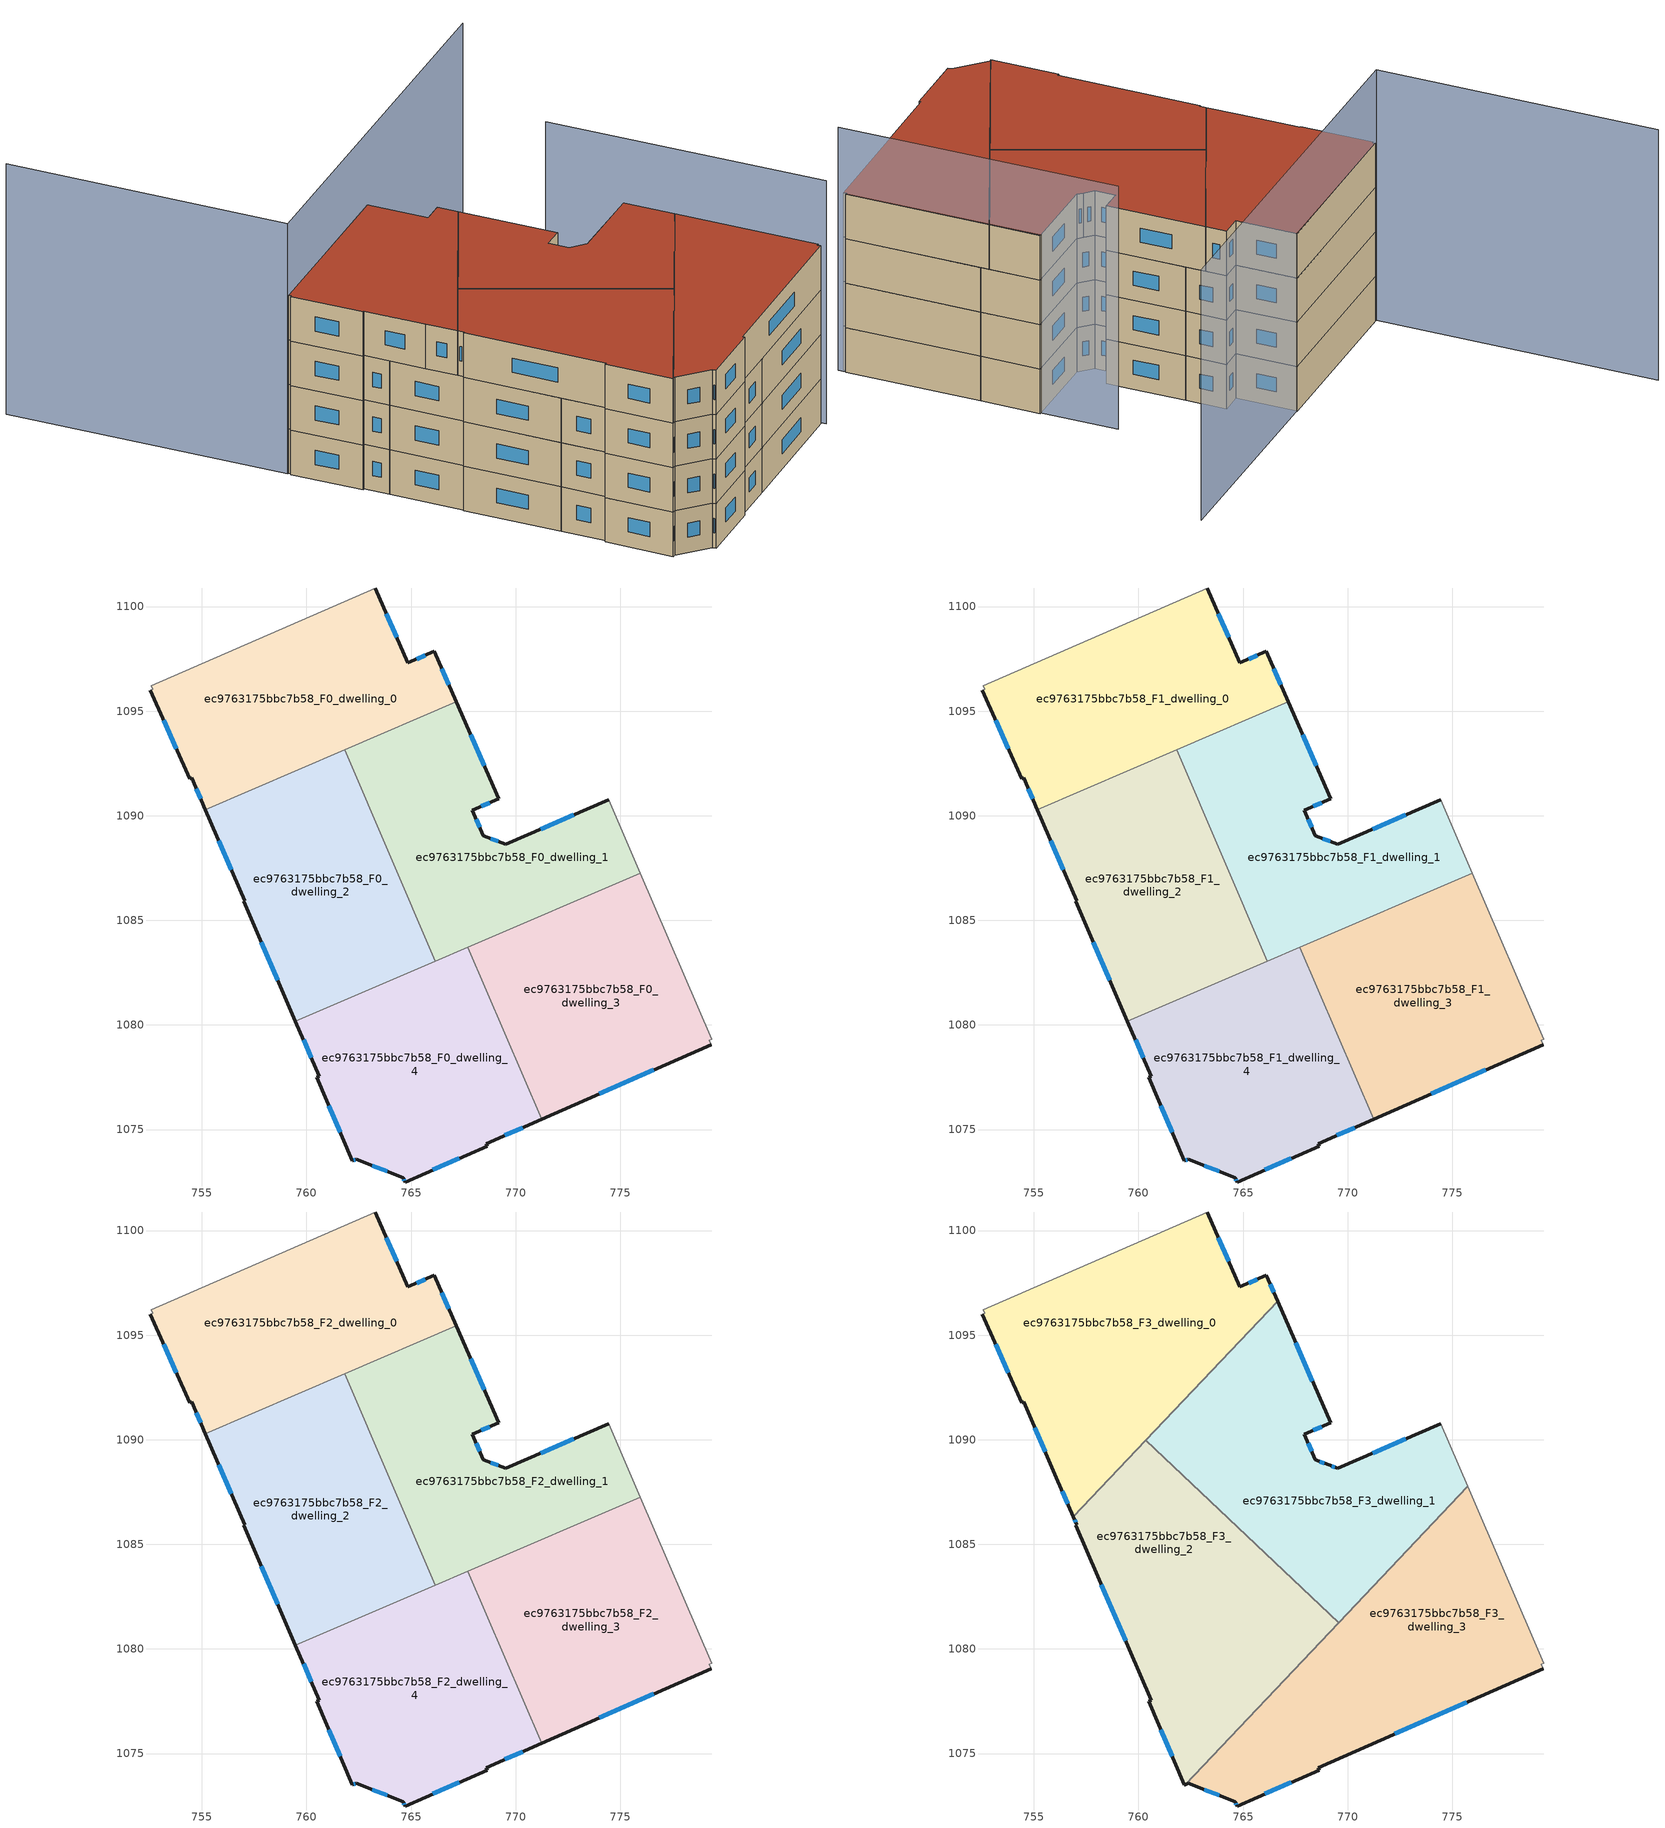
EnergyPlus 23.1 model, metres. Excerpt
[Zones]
ec9763175bbc7b58_F0_dwelling_0
 floor ground (EU_floor_Construction): 766.11,1097.86 767.16,1095.45 755.17,1090.29 754.51,1091.81 754.42,1091.76 752.54,1096 752.65,1096.05 752.58,1096.21 763.29,1100.89 764.85,1097.3 z0
 wall outside (EU_wall_Construction): 752.54,1096 754.42,1091.76 754.51,1091.81 755.17,1090.29 / 767.16,1095.45 766.11,1097.86 764.85,1097.3 763.29,1100.89 z0:3
 wall adiabatic (EU_wall_Construction): 763.29,1100.89 752.58,1096.21 752.65,1096.05 752.54,1096 z0:3
 wall to ec9763175bbc7b58_F0_dwelling_2 (EU_wall_Construction): 755.17,1090.29 761.82,1093.16 z0:3
 wall to ec9763175bbc7b58_F0_dwelling_1 (EU_wall_Construction): 761.82,1093.16 767.16,1095.45 z0:3
 window (EU_Window_Construction): 753.18,1094.56 753.78,1093.21 / 764.32,1098.52 763.82,1099.67 / 765.68,1097.67 765.28,1097.49 / 766.8,1096.27 766.47,1097.04 / 754.73,1091.29 754.94,1090.81 z1.02:1.98
ec9763175bbc7b58_F0_dwelling_1
 floor ground (EU_floor_Construction): 774.45,1090.76 775.96,1087.26 766.16,1083.05 761.82,1093.16 767.16,1095.45 769.18,1090.81 767.92,1090.26 768.46,1089.04 769.52,1088.64 z0
 wall outside (EU_wall_Construction): 774.45,1090.76 769.52,1088.64 768.46,1089.04 767.92,1090.26 769.18,1090.81 767.16,1095.45 z0:3
 wall adiabatic (EU_wall_Construction): 775.96,1087.26 774.45,1090.76 z0:3
 wall to ec9763175bbc7b58_F0_dwelling_2 (EU_wall_Construction): 761.82,1093.16 766.16,1083.05 z0:3
 wall to ec9763175bbc7b58_F0_dwelling_3 (EU_wall_Construction): 767.71,1083.72 775.96,1087.26 z0:3
 wall to ec9763175bbc7b58_F0_dwelling_4 (EU_wall_Construction): 766.16,1083.05 767.71,1083.72 z0:3
 window (EU_Window_Construction): 769.16,1088.77 768.82,1088.9 / 772.77,1090.04 771.2,1089.36 / 768.49,1092.39 767.85,1093.87 / 768.35,1090.45 768.75,1090.62 / 768.28,1089.45 768.11,1089.84 z1.02:1.98
ec9763175bbc7b58_F0_dwelling_2
 floor ground (EU_floor_Construction): 761.82,1093.16 766.16,1083.05 759.47,1080.18 757,1085.91 757.06,1085.93 755.17,1090.29 z0
 wall outside (EU_wall_Construction): 755.17,1090.29 757.06,1085.93 757,1085.91 759.47,1080.18 z0:3
 wall to ec9763175bbc7b58_F0_dwelling_4 (EU_wall_Construction): 759.47,1080.18 766.16,1083.05 z0:3
 window (EU_Window_Construction): 755.81,1088.81 756.41,1087.41 / 757.84,1083.96 758.63,1082.13 z1.02:1.98
ec9763175bbc7b58_F0_dwelling_3
 floor ground (EU_floor_Construction): 775.96,1087.26 779.37,1079.32 779.26,1079.27 779.35,1079.06 771.24,1075.49 767.71,1083.71 z0
 wall outside (EU_wall_Construction): 771.24,1075.49 779.35,1079.06 z0:3
 wall to ec9763175bbc7b58_F0_dwelling_4 (EU_wall_Construction): 767.71,1083.71 771.24,1075.49 z0:3
 wall adiabatic (EU_wall_Construction): 779.35,1079.06 779.26,1079.27 779.37,1079.32 775.96,1087.26 z0:3
 window (EU_Window_Construction): 774,1076.71 776.59,1077.85 z1.02:1.98
ec9763175bbc7b58_F0_dwelling_4
 floor ground (EU_floor_Construction): 767.71,1083.71 771.24,1075.49 768.59,1074.32 768.64,1074.2 764.71,1072.49 764.62,1072.7 762.39,1073.57 762.19,1073.5 760.48,1077.5 760.61,1077.54 759.47,1080.18 z0
 wall outside (EU_wall_Construction): 759.47,1080.18 760.61,1077.54 760.48,1077.5 762.19,1073.5 762.39,1073.57 764.62,1072.7 764.71,1072.49 768.64,1074.2 768.59,1074.32 771.24,1075.49 z0:3
 window (EU_Window_Construction): 766.05,1073.07 767.3,1073.62 / 764.65,1072.63 764.68,1072.56 / 763.15,1073.28 763.86,1073 / 762.26,1073.53 762.32,1073.55 / 761.07,1076.14 761.61,1074.86 / 759.86,1079.28 760.23,1078.44 / 769.49,1074.72 770.34,1075.1 z1.02:1.98
ec9763175bbc7b58_F1_dwelling_0
 floor to ec9763175bbc7b58_F0_dwelling_0 (EU_floor_Construction): 766.11,1097.86 767.16,1095.45 755.17,1090.29 754.51,1091.81 754.42,1091.76 752.54,1096 752.65,1096.05 752.58,1096.21 763.29,1100.89 764.85,1097.3 z3
 wall outside (EU_wall_Construction): 752.54,1096 754.42,1091.76 754.51,1091.81 755.17,1090.29 / 767.16,1095.45 766.11,1097.86 764.85,1097.3 763.29,1100.89 z3:6
 wall adiabatic (EU_wall_Construction): 763.29,1100.89 752.58,1096.21 752.65,1096.05 752.54,1096 z3:6
 wall to ec9763175bbc7b58_F1_dwelling_2 (EU_wall_Construction): 755.17,1090.29 761.82,1093.16 z3:6
 wall to ec9763175bbc7b58_F1_dwelling_1 (EU_wall_Construction): 761.82,1093.16 767.16,1095.45 z3:6
 window (EU_Window_Construction): 753.18,1094.56 753.78,1093.21 / 764.32,1098.52 763.82,1099.67 / 765.68,1097.67 765.28,1097.49 / 766.8,1096.27 766.47,1097.04 / 754.73,1091.29 754.94,1090.81 z4.02:4.98
ec9763175bbc7b58_F1_dwelling_1
 floor to ec9763175bbc7b58_F0_dwelling_1 (EU_floor_Construction): 774.45,1090.76 775.96,1087.26 766.16,1083.05 761.82,1093.16 767.16,1095.45 769.18,1090.81 767.92,1090.26 768.46,1089.04 769.52,1088.64 z3
 wall outside (EU_wall_Construction): 774.45,1090.76 769.52,1088.64 768.46,1089.04 767.92,1090.26 769.18,1090.81 767.16,1095.45 z3:6
 wall adiabatic (EU_wall_Construction): 775.96,1087.26 774.45,1090.76 z3:6
 wall to ec9763175bbc7b58_F1_dwelling_2 (EU_wall_Construction): 761.82,1093.16 766.16,1083.05 z3:6
 wall to ec9763175bbc7b58_F1_dwelling_3 (EU_wall_Construction): 767.71,1083.72 775.96,1087.26 z3:6
 wall to ec9763175bbc7b58_F1_dwelling_4 (EU_wall_Construction): 766.16,1083.05 767.71,1083.72 z3:6
 window (EU_Window_Construction): 769.16,1088.77 768.82,1088.9 / 772.77,1090.04 771.2,1089.36 / 768.49,1092.39 767.85,1093.87 / 768.35,1090.45 768.75,1090.62 / 768.28,1089.45 768.11,1089.84 z4.02:4.98
ec9763175bbc7b58_F1_dwelling_2
 floor to ec9763175bbc7b58_F0_dwelling_2 (EU_floor_Construction): 761.82,1093.16 766.16,1083.05 759.47,1080.18 757,1085.91 757.06,1085.93 755.17,1090.29 z3
 wall outside (EU_wall_Construction): 755.17,1090.29 757.06,1085.93 757,1085.91 759.47,1080.18 z3:6
 wall to ec9763175bbc7b58_F1_dwelling_4 (EU_wall_Construction): 759.47,1080.18 766.16,1083.05 z3:6
 window (EU_Window_Construction): 755.81,1088.81 756.41,1087.41 / 757.84,1083.96 758.63,1082.13 z4.02:4.98
ec9763175bbc7b58_F1_dwelling_3
 floor to ec9763175bbc7b58_F0_dwelling_3 (EU_floor_Construction): 775.96,1087.26 779.37,1079.32 779.26,1079.27 779.35,1079.06 771.24,1075.49 767.71,1083.71 z3
 wall outside (EU_wall_Construction): 771.24,1075.49 779.35,1079.06 z3:6
 wall to ec9763175bbc7b58_F1_dwelling_4 (EU_wall_Construction): 767.71,1083.71 771.24,1075.49 z3:6
 wall adiabatic (EU_wall_Construction): 779.35,1079.06 779.26,1079.27 779.37,1079.32 775.96,1087.26 z3:6
 window (EU_Window_Construction): 774,1076.71 776.59,1077.85 z4.02:4.98
ec9763175bbc7b58_F1_dwelling_4
 floor to ec9763175bbc7b58_F0_dwelling_4 (EU_floor_Construction): 767.71,1083.71 771.24,1075.49 768.59,1074.32 768.64,1074.2 764.71,1072.49 764.62,1072.7 762.39,1073.57 762.19,1073.5 760.48,1077.5 760.61,1077.54 759.47,1080.18 z3
 wall outside (EU_wall_Construction): 759.47,1080.18 760.61,1077.54 760.48,1077.5 762.19,1073.5 762.39,1073.57 764.62,1072.7 764.71,1072.49 768.64,1074.2 768.59,1074.32 771.24,1075.49 z3:6
 window (EU_Window_Construction): 766.05,1073.07 767.3,1073.62 / 764.65,1072.63 764.68,1072.56 / 763.15,1073.28 763.86,1073 / 762.26,1073.53 762.32,1073.55 / 761.07,1076.14 761.61,1074.86 / 759.86,1079.28 760.23,1078.44 / 769.49,1074.72 770.34,1075.1 z4.02:4.98
ec9763175bbc7b58_F2_dwelling_0
 floor to ec9763175bbc7b58_F1_dwelling_0 (EU_floor_Construction): 766.11,1097.86 767.16,1095.45 755.17,1090.29 754.51,1091.81 754.42,1091.76 752.54,1096 752.65,1096.05 752.58,1096.21 763.29,1100.89 764.85,1097.3 z6
 wall outside (EU_wall_Construction): 752.54,1096 754.42,1091.76 754.51,1091.81 755.17,1090.29 / 767.16,1095.45 766.11,1097.86 764.85,1097.3 763.29,1100.89 z6:9
 wall adiabatic (EU_wall_Construction): 763.29,1100.89 752.58,1096.21 752.65,1096.05 752.54,1096 z6:9
 wall to ec9763175bbc7b58_F2_dwelling_2 (EU_wall_Construction): 755.17,1090.29 761.82,1093.16 z6:9
 wall to ec9763175bbc7b58_F2_dwelling_1 (EU_wall_Construction): 761.82,1093.16 767.16,1095.45 z6:9
 window (EU_Window_Construction): 753.18,1094.56 753.78,1093.21 / 764.32,1098.52 763.82,1099.67 / 765.68,1097.67 765.28,1097.49 / 766.8,1096.27 766.47,1097.04 / 754.73,1091.29 754.94,1090.81 z7.02:7.98
ec9763175bbc7b58_F2_dwelling_1
 floor to ec9763175bbc7b58_F1_dwelling_1 (EU_floor_Construction): 774.45,1090.76 775.96,1087.26 766.16,1083.05 761.82,1093.16 767.16,1095.45 769.18,1090.81 767.92,1090.26 768.46,1089.04 769.52,1088.64 z6
 wall outside (EU_wall_Construction): 774.45,1090.76 769.52,1088.64 768.46,1089.04 767.92,1090.26 769.18,1090.81 767.16,1095.45 z6:9
 wall adiabatic (EU_wall_Construction): 775.96,1087.26 774.45,1090.76 z6:9
 wall to ec9763175bbc7b58_F2_dwelling_2 (EU_wall_Construction): 761.82,1093.16 766.16,1083.05 z6:9
 wall to ec9763175bbc7b58_F2_dwelling_3 (EU_wall_Construction): 767.71,1083.72 775.96,1087.26 z6:9
 wall to ec9763175bbc7b58_F2_dwelling_4 (EU_wall_Construction): 766.16,1083.05 767.71,1083.72 z6:9
 window (EU_Window_Construction): 769.16,1088.77 768.82,1088.9 / 772.77,1090.04 771.2,1089.36 / 768.49,1092.39 767.85,1093.87 / 768.35,1090.45 768.75,1090.62 / 768.28,1089.45 768.11,1089.84 z7.02:7.98
ec9763175bbc7b58_F2_dwelling_2
 floor to ec9763175bbc7b58_F1_dwelling_2 (EU_floor_Construction): 761.82,1093.16 766.16,1083.05 759.47,1080.18 757,1085.91 757.06,1085.93 755.17,1090.29 z6
 wall outside (EU_wall_Construction): 755.17,1090.29 757.06,1085.93 757,1085.91 759.47,1080.18 z6:9
 wall to ec9763175bbc7b58_F2_dwelling_4 (EU_wall_Construction): 759.47,1080.18 766.16,1083.05 z6:9
 window (EU_Window_Construction): 755.81,1088.81 756.41,1087.41 / 757.84,1083.96 758.63,1082.13 z7.02:7.98
ec9763175bbc7b58_F2_dwelling_3
 floor to ec9763175bbc7b58_F1_dwelling_3 (EU_floor_Construction): 775.96,1087.26 779.37,1079.32 779.26,1079.27 779.35,1079.06 771.24,1075.49 767.71,1083.71 z6
 wall outside (EU_wall_Construction): 771.24,1075.49 779.35,1079.06 z6:9
 wall to ec9763175bbc7b58_F2_dwelling_4 (EU_wall_Construction): 767.71,1083.71 771.24,1075.49 z6:9
 wall adiabatic (EU_wall_Construction): 779.35,1079.06 779.26,1079.27 779.37,1079.32 775.96,1087.26 z6:9
 window (EU_Window_Construction): 774,1076.71 776.59,1077.85 z7.02:7.98
ec9763175bbc7b58_F2_dwelling_4
 floor to ec9763175bbc7b58_F1_dwelling_4 (EU_floor_Construction): 767.71,1083.71 771.24,1075.49 768.59,1074.32 768.64,1074.2 764.71,1072.49 764.62,1072.7 762.39,1073.57 762.19,1073.5 760.48,1077.5 760.61,1077.54 759.47,1080.18 z6
 wall outside (EU_wall_Construction): 759.47,1080.18 760.61,1077.54 760.48,1077.5 762.19,1073.5 762.39,1073.57 764.62,1072.7 764.71,1072.49 768.64,1074.2 768.59,1074.32 771.24,1075.49 z6:9
 window (EU_Window_Construction): 766.05,1073.07 767.3,1073.62 / 764.65,1072.63 764.68,1072.56 / 763.15,1073.28 763.86,1073 / 762.26,1073.53 762.32,1073.55 / 761.07,1076.14 761.61,1074.86 / 759.86,1079.28 760.23,1078.44 / 769.49,1074.72 770.34,1075.1 z7.02:7.98
ec9763175bbc7b58_F3_dwelling_0
 floor to ec9763175bbc7b58_F2_dwelling_0 (EU_floor_Construction): 766.11,1097.86 766.65,1096.62 764.43,1094.28 755.17,1090.29 754.51,1091.81 754.42,1091.76 752.54,1096 752.65,1096.05 752.58,1096.21 763.29,1100.89 764.85,1097.3 z9
 floor to ec9763175bbc7b58_F2_dwelling_2 (EU_floor_Construction): 761.82,1093.16 762.3,1092.03 756.89,1086.32 755.17,1090.29 z9
 floor to ec9763175bbc7b58_F2_dwelling_1 (EU_floor_Construction): 764.43,1094.28 762.3,1092.03 761.82,1093.16 z9
 wall outside (EU_wall_Construction): 752.54,1096 754.42,1091.76 754.51,1091.81 756.08,1088.18 756.89,1086.32 / 766.65,1096.62 766.11,1097.86 764.85,1097.3 763.29,1100.89 z9:12
 wall adiabatic (EU_wall_Construction): 763.29,1100.89 752.58,1096.21 752.65,1096.05 752.54,1096 z9:12
 wall to ec9763175bbc7b58_F3_dwelling_1 (EU_wall_Construction): 760.36,1089.98 766.65,1096.62 z9:12
 wall to ec9763175bbc7b58_F3_dwelling_2 (EU_wall_Construction): 756.89,1086.32 760.36,1089.98 z9:12
 window (EU_Window_Construction): 755.04,1090.57 755.55,1089.42 / 753.18,1094.56 753.78,1093.21 / 764.32,1098.52 763.82,1099.67 / 765.68,1097.67 765.28,1097.49 / 766.47,1097.04 766.29,1097.43 / 756.35,1087.55 756.61,1086.95 z10.02:10.98
 roof outside (EU_roof_Construction): 756.89,1086.32 766.65,1096.62 766.11,1097.86 764.85,1097.3 763.29,1100.89 752.58,1096.21 752.65,1096.05 752.54,1096 754.42,1091.76 754.51,1091.81 756.08,1088.18 z12
ec9763175bbc7b58_F3_dwelling_1
 floor to ec9763175bbc7b58_F2_dwelling_1 (EU_floor_Construction): 774.45,1090.76 775.74,1087.77 774.78,1086.75 767.2,1083.5 765.13,1085.46 762.3,1092.03 764.43,1094.28 767.16,1095.45 769.18,1090.81 767.92,1090.26 768.46,1089.04 769.52,1088.64 z9
 floor to ec9763175bbc7b58_F2_dwelling_0 (EU_floor_Construction): 766.65,1096.62 767.16,1095.45 764.43,1094.28 z9
 floor to ec9763175bbc7b58_F2_dwelling_3 (EU_floor_Construction): 774.78,1086.75 769.57,1081.25 768.22,1082.53 767.71,1083.71 z9
 floor to ec9763175bbc7b58_F2_dwelling_4 (EU_floor_Construction): 767.71,1083.71 768.22,1082.53 767.2,1083.5 z9
 floor to ec9763175bbc7b58_F2_dwelling_2 (EU_floor_Construction): 762.3,1092.03 765.13,1085.46 760.36,1089.98 z9
 wall outside (EU_wall_Construction): 774.45,1090.76 769.52,1088.64 769.1,1088.8 768.46,1089.04 767.92,1090.26 769.18,1090.81 766.65,1096.62 z9:12
 wall to ec9763175bbc7b58_F3_dwelling_2 (EU_wall_Construction): 760.36,1089.98 769.57,1081.25 z9:12
 wall adiabatic (EU_wall_Construction): 775.74,1087.77 774.45,1090.76 z9:12
 wall to ec9763175bbc7b58_F3_dwelling_3 (EU_wall_Construction): 769.57,1081.25 775.74,1087.77 z9:12
 window (EU_Window_Construction): 768.32,1092.79 767.51,1094.64 / 768.35,1090.45 768.75,1090.62 / 768.28,1089.45 768.11,1089.84 / 768.88,1088.88 768.68,1088.96 / 769.38,1088.69 769.24,1088.74 / 772.77,1090.04 771.2,1089.36 z10.02:10.98
 roof outside (EU_roof_Construction): 769.57,1081.25 775.74,1087.77 774.45,1090.76 769.52,1088.64 769.1,1088.8 768.46,1089.04 767.92,1090.26 769.18,1090.81 766.65,1096.62 760.36,1089.98 z12
ec9763175bbc7b58_F3_dwelling_2
 floor to ec9763175bbc7b58_F2_dwelling_2 (EU_floor_Construction): 765.13,1085.46 766.16,1083.05 759.47,1080.18 757,1085.91 757.06,1085.93 756.89,1086.32 760.36,1089.98 z9
 floor to ec9763175bbc7b58_F2_dwelling_4 (EU_floor_Construction): 768.22,1082.53 769.02,1080.67 762.24,1073.52 762.19,1073.5 760.48,1077.5 760.61,1077.54 759.47,1080.18 767.2,1083.5 z9
 floor to ec9763175bbc7b58_F2_dwelling_1 (EU_floor_Construction): 767.2,1083.5 766.16,1083.05 765.13,1085.46 z9
 floor to ec9763175bbc7b58_F2_dwelling_3 (EU_floor_Construction): 769.57,1081.25 769.02,1080.67 768.22,1082.53 z9
 wall outside (EU_wall_Construction): 756.89,1086.32 757.06,1085.93 757,1085.91 760.61,1077.54 760.48,1077.5 762.19,1073.5 762.24,1073.52 z9:12
 wall to ec9763175bbc7b58_F3_dwelling_3 (EU_wall_Construction): 762.24,1073.52 769.57,1081.25 z9:12
 window (EU_Window_Construction): 761.07,1076.14 761.61,1074.86 / 758.23,1083.06 759.38,1080.39 / 756.95,1086.18 757,1086.06 z10.02:10.98
 roof outside (EU_roof_Construction): 762.24,1073.52 769.57,1081.25 760.36,1089.98 756.89,1086.32 757.06,1085.93 757,1085.91 760.61,1077.54 760.48,1077.5 762.19,1073.5 z12
ec9763175bbc7b58_F3_dwelling_3
 floor to ec9763175bbc7b58_F2_dwelling_3 (EU_floor_Construction): 775.96,1087.26 779.37,1079.32 779.26,1079.27 779.35,1079.06 771.24,1075.49 769.02,1080.67 774.78,1086.75 z9
 floor to ec9763175bbc7b58_F2_dwelling_1 (EU_floor_Construction): 775.74,1087.77 775.96,1087.26 774.78,1086.75 z9
 floor to ec9763175bbc7b58_F2_dwelling_4 (EU_floor_Construction): 769.02,1080.67 771.24,1075.49 768.59,1074.32 768.64,1074.2 764.71,1072.49 764.62,1072.7 762.39,1073.57 762.24,1073.52 z9
 wall outside (EU_wall_Construction): 762.24,1073.52 762.39,1073.57 764.62,1072.7 764.71,1072.49 768.64,1074.2 768.59,1074.32 779.35,1079.06 z9:12
 wall adiabatic (EU_wall_Construction): 779.35,1079.06 779.26,1079.27 779.37,1079.32 775.74,1087.77 z9:12
 window (EU_Window_Construction): 772.25,1075.94 775.69,1077.45 / 766.05,1073.07 767.3,1073.62 / 764.65,1072.63 764.68,1072.56 / 763.15,1073.28 763.86,1073 z10.02:10.98
 roof outside (EU_roof_Construction): 779.35,1079.06 779.26,1079.27 779.37,1079.32 775.74,1087.77 762.24,1073.52 762.39,1073.57 764.62,1072.7 764.71,1072.49 768.64,1074.2 768.59,1074.32 z12
shading: 779.57,1078.86 772.4,1095.25 z0:16.4; 776.27,1106.48 752.46,1096.16 / 752.46,1096.16 745.3,1112.69 z0:16.9
[Building]
EU S2 Campaign: North Axis=0; Terrain=City; Solar Distribution=FullExterior
[Site:Location]
Vienna: Latitude=48; Longitude=16.5; Time Zone=1; Elevation=183
[SizingPeriod:WeatherFileDays]
AnnualSizingPeriod: Begin Month=1; Begin Day of Month=1; End Month=12; End Day of Month=31; Day of Week for Start Day=Monday; Use Weather File Daylight Saving Period=No; Use Weather File Rain and Snow Indicators=No
[MATERIAL]
EU_InternalMass_Material: Roughness=MediumRough; Thickness=0.1; Conductivity=1; Density=1800; Specific Heat=900; Thermal Absorptance=0.9; Solar Absorptance=0.7; Visible Absorptance=0.7
[MATERIAL:NOMASS] Roughness=MediumRough; Thermal Absorptance=0.9; Solar Absorptance=0.7; Visible Absorptance=0.7
Name | Thermal Resistance
EU_wall_NoMass | 0.942466
EU_roof_NoMass | 0.551687
EU_floor_NoMass | 0.66527
[WINDOWMATERIAL:SIMPLEGLAZINGSYSTEM]
EU_Window_SimpleGlazing: UFactor=2.03367; Solar Heat Gain Coefficient=0.65; Visible Transmittance=0.65
[CONSTRUCTION]
EU_wall_Construction: EU_wall_NoMass
EU_roof_Construction: EU_roof_NoMass
EU_floor_Construction: EU_floor_NoMass
EU_Window_Construction: EU_Window_SimpleGlazing
EU_InternalMass_Construction: EU_InternalMass_Material
[ZONE] Type=1; Multiplier=1; Ceiling Height=autocalculate; Floor Area=autocalculate; Part of Total Floor Area=Yes
Name | Volume
ec9763175bbc7b58_F0_dwelling_0; ec9763175bbc7b58_F1_dwelling_0; ec9763175bbc7b58_F2_dwelling_0 | 239.752
ec9763175bbc7b58_F3_dwelling_0 | 299.661
ec9763175bbc7b58_F0_dwelling_1; ec9763175bbc7b58_F1_dwelling_1; ec9763175bbc7b58_F2_dwelling_1 | 239.747
ec9763175bbc7b58_F3_dwelling_1 | 299.686
ec9763175bbc7b58_F0_dwelling_2; ec9763175bbc7b58_F1_dwelling_2; ec9763175bbc7b58_F2_dwelling_2 | 239.708
ec9763175bbc7b58_F3_dwelling_2 | 299.688
ec9763175bbc7b58_F0_dwelling_3; ec9763175bbc7b58_F1_dwelling_3; ec9763175bbc7b58_F2_dwelling_3 | 239.724
ec9763175bbc7b58_F3_dwelling_3 | 299.674
ec9763175bbc7b58_F0_dwelling_4; ec9763175bbc7b58_F1_dwelling_4; ec9763175bbc7b58_F2_dwelling_4 | 239.745
[INTERNALMASS] Construction=EU_InternalMass_Construction
Name | Zone or ZoneList | Surface Area
ec9763175bbc7b58_F0_dwelling_0_EU_InternalMass | ec9763175bbc7b58_F0_dwelling_0 | 79.9174
ec9763175bbc7b58_F0_dwelling_1_EU_InternalMass | ec9763175bbc7b58_F0_dwelling_1 | 79.9156
ec9763175bbc7b58_F0_dwelling_2_EU_InternalMass | ec9763175bbc7b58_F0_dwelling_2 | 79.9064
ec9763175bbc7b58_F0_dwelling_3_EU_InternalMass | ec9763175bbc7b58_F0_dwelling_3 | 79.9071
ec9763175bbc7b58_F0_dwelling_4_EU_InternalMass | ec9763175bbc7b58_F0_dwelling_4 | 79.9161
ec9763175bbc7b58_F1_dwelling_0_EU_InternalMass | ec9763175bbc7b58_F1_dwelling_0 | 79.9174
ec9763175bbc7b58_F1_dwelling_1_EU_InternalMass | ec9763175bbc7b58_F1_dwelling_1 | 79.9156
ec9763175bbc7b58_F1_dwelling_2_EU_InternalMass | ec9763175bbc7b58_F1_dwelling_2 | 79.9064
ec9763175bbc7b58_F1_dwelling_3_EU_InternalMass | ec9763175bbc7b58_F1_dwelling_3 | 79.9071
ec9763175bbc7b58_F1_dwelling_4_EU_InternalMass | ec9763175bbc7b58_F1_dwelling_4 | 79.9161
ec9763175bbc7b58_F2_dwelling_0_EU_InternalMass | ec9763175bbc7b58_F2_dwelling_0 | 79.9174
ec9763175bbc7b58_F2_dwelling_1_EU_InternalMass | ec9763175bbc7b58_F2_dwelling_1 | 79.9156
ec9763175bbc7b58_F2_dwelling_2_EU_InternalMass | ec9763175bbc7b58_F2_dwelling_2 | 79.9064
ec9763175bbc7b58_F2_dwelling_3_EU_InternalMass | ec9763175bbc7b58_F2_dwelling_3 | 79.9071
ec9763175bbc7b58_F2_dwelling_4_EU_InternalMass | ec9763175bbc7b58_F2_dwelling_4 | 79.9161
ec9763175bbc7b58_F3_dwelling_0_EU_InternalMass | ec9763175bbc7b58_F3_dwelling_0 | 99.8873
ec9763175bbc7b58_F3_dwelling_1_EU_InternalMass | ec9763175bbc7b58_F3_dwelling_1 | 99.8956
ec9763175bbc7b58_F3_dwelling_2_EU_InternalMass | ec9763175bbc7b58_F3_dwelling_2 | 99.8974
ec9763175bbc7b58_F3_dwelling_3_EU_InternalMass | ec9763175bbc7b58_F3_dwelling_3 | 99.8914
[OTHEREQUIPMENT] Fuel Type=Electricity; Design Level Calculation Method=Watts/Area; Power per Zone Floor Area=1; Fraction Latent=0; Fraction Radiant=0; Fraction Lost=0; Carbon Dioxide Generation Rate=0; EndUse Subcategory=EU_Step8_InternalGains
Name | Zone or ZoneList or Space or SpaceList | Schedule
EU_Step8_InternalGain_ec9763175bbc7b58_F0_dwelling_0_f000 | ec9763175bbc7b58_F0_dwelling_0 | EU_Step8_GainSchedule_ec9763175bbc7b58_F0_dwelling_0_f000
EU_Step8_InternalGain_ec9763175bbc7b58_F0_dwelling_1_f000 | ec9763175bbc7b58_F0_dwelling_1 | EU_Step8_GainSchedule_ec9763175bbc7b58_F0_dwelling_1_f000
EU_Step8_InternalGain_ec9763175bbc7b58_F0_dwelling_2_f000 | ec9763175bbc7b58_F0_dwelling_2 | EU_Step8_GainSchedule_ec9763175bbc7b58_F0_dwelling_2_f000
EU_Step8_InternalGain_ec9763175bbc7b58_F0_dwelling_3_f000 | ec9763175bbc7b58_F0_dwelling_3 | EU_Step8_GainSchedule_ec9763175bbc7b58_F0_dwelling_3_f000
EU_Step8_InternalGain_ec9763175bbc7b58_F0_dwelling_4_f000 | ec9763175bbc7b58_F0_dwelling_4 | EU_Step8_GainSchedule_ec9763175bbc7b58_F0_dwelling_4_f000
EU_Step8_InternalGain_ec9763175bbc7b58_F1_dwelling_0_f000 | ec9763175bbc7b58_F1_dwelling_0 | EU_Step8_GainSchedule_ec9763175bbc7b58_F1_dwelling_0_f000
EU_Step8_InternalGain_ec9763175bbc7b58_F1_dwelling_1_f000 | ec9763175bbc7b58_F1_dwelling_1 | EU_Step8_GainSchedule_ec9763175bbc7b58_F1_dwelling_1_f000
EU_Step8_InternalGain_ec9763175bbc7b58_F1_dwelling_2_f000 | ec9763175bbc7b58_F1_dwelling_2 | EU_Step8_GainSchedule_ec9763175bbc7b58_F1_dwelling_2_f000
EU_Step8_InternalGain_ec9763175bbc7b58_F1_dwelling_3_f000 | ec9763175bbc7b58_F1_dwelling_3 | EU_Step8_GainSchedule_ec9763175bbc7b58_F1_dwelling_3_f000
EU_Step8_InternalGain_ec9763175bbc7b58_F1_dwelling_4_f000 | ec9763175bbc7b58_F1_dwelling_4 | EU_Step8_GainSchedule_ec9763175bbc7b58_F1_dwelling_4_f000
EU_Step8_InternalGain_ec9763175bbc7b58_F2_dwelling_0_f000 | ec9763175bbc7b58_F2_dwelling_0 | EU_Step8_GainSchedule_ec9763175bbc7b58_F2_dwelling_0_f000
EU_Step8_InternalGain_ec9763175bbc7b58_F2_dwelling_1_f000 | ec9763175bbc7b58_F2_dwelling_1 | EU_Step8_GainSchedule_ec9763175bbc7b58_F2_dwelling_1_f000
EU_Step8_InternalGain_ec9763175bbc7b58_F2_dwelling_2_f000 | ec9763175bbc7b58_F2_dwelling_2 | EU_Step8_GainSchedule_ec9763175bbc7b58_F2_dwelling_2_f000
EU_Step8_InternalGain_ec9763175bbc7b58_F2_dwelling_3_f000 | ec9763175bbc7b58_F2_dwelling_3 | EU_Step8_GainSchedule_ec9763175bbc7b58_F2_dwelling_3_f000
EU_Step8_InternalGain_ec9763175bbc7b58_F2_dwelling_4_f000 | ec9763175bbc7b58_F2_dwelling_4 | EU_Step8_GainSchedule_ec9763175bbc7b58_F2_dwelling_4_f000
EU_Step8_InternalGain_ec9763175bbc7b58_F3_dwelling_0_f000 | ec9763175bbc7b58_F3_dwelling_0 | EU_Step8_GainSchedule_ec9763175bbc7b58_F3_dwelling_0_f000
EU_Step8_InternalGain_ec9763175bbc7b58_F3_dwelling_1_f000 | ec9763175bbc7b58_F3_dwelling_1 | EU_Step8_GainSchedule_ec9763175bbc7b58_F3_dwelling_1_f000
EU_Step8_InternalGain_ec9763175bbc7b58_F3_dwelling_2_f000 | ec9763175bbc7b58_F3_dwelling_2 | EU_Step8_GainSchedule_ec9763175bbc7b58_F3_dwelling_2_f000
EU_Step8_InternalGain_ec9763175bbc7b58_F3_dwelling_3_f000 | ec9763175bbc7b58_F3_dwelling_3 | EU_Step8_GainSchedule_ec9763175bbc7b58_F3_dwelling_3_f000
[ZONEVENTILATION:DESIGNFLOWRATE] Schedule=EU_AlwaysOn; Design Flow Rate Calculation Method=AirChanges/Hour; Air Changes per Hour=0.530523; Ventilation Type=Natural; Fan Pressure Rise=0; Fan Total Efficiency=1; Constant Term Coefficient=1; Temperature Term Coefficient=0; Velocity Term Coefficient=0; Velocity Squared Term Coefficient=0; Minimum Indoor Temperature=-100; Maximum Indoor Temperature=100; Delta Temperature=-100; Minimum Outdoor Temperature=-100; Maximum Outdoor Temperature=100; Maximum Wind Speed=40
Name | Zone or ZoneList or Space or SpaceList
EU_ConstantAir_ec9763175bbc7b58_F0_dwelling_0 | ec9763175bbc7b58_F0_dwelling_0
EU_ConstantAir_ec9763175bbc7b58_F0_dwelling_1 | ec9763175bbc7b58_F0_dwelling_1
EU_ConstantAir_ec9763175bbc7b58_F0_dwelling_2 | ec9763175bbc7b58_F0_dwelling_2
EU_ConstantAir_ec9763175bbc7b58_F0_dwelling_3 | ec9763175bbc7b58_F0_dwelling_3
EU_ConstantAir_ec9763175bbc7b58_F0_dwelling_4 | ec9763175bbc7b58_F0_dwelling_4
EU_ConstantAir_ec9763175bbc7b58_F1_dwelling_0 | ec9763175bbc7b58_F1_dwelling_0
EU_ConstantAir_ec9763175bbc7b58_F1_dwelling_1 | ec9763175bbc7b58_F1_dwelling_1
EU_ConstantAir_ec9763175bbc7b58_F1_dwelling_2 | ec9763175bbc7b58_F1_dwelling_2
EU_ConstantAir_ec9763175bbc7b58_F1_dwelling_3 | ec9763175bbc7b58_F1_dwelling_3
EU_ConstantAir_ec9763175bbc7b58_F1_dwelling_4 | ec9763175bbc7b58_F1_dwelling_4
EU_ConstantAir_ec9763175bbc7b58_F2_dwelling_0 | ec9763175bbc7b58_F2_dwelling_0
EU_ConstantAir_ec9763175bbc7b58_F2_dwelling_1 | ec9763175bbc7b58_F2_dwelling_1
EU_ConstantAir_ec9763175bbc7b58_F2_dwelling_2 | ec9763175bbc7b58_F2_dwelling_2
EU_ConstantAir_ec9763175bbc7b58_F2_dwelling_3 | ec9763175bbc7b58_F2_dwelling_3
EU_ConstantAir_ec9763175bbc7b58_F2_dwelling_4 | ec9763175bbc7b58_F2_dwelling_4
EU_ConstantAir_ec9763175bbc7b58_F3_dwelling_0 | ec9763175bbc7b58_F3_dwelling_0
EU_ConstantAir_ec9763175bbc7b58_F3_dwelling_1 | ec9763175bbc7b58_F3_dwelling_1
EU_ConstantAir_ec9763175bbc7b58_F3_dwelling_2 | ec9763175bbc7b58_F3_dwelling_2
EU_ConstantAir_ec9763175bbc7b58_F3_dwelling_3 | ec9763175bbc7b58_F3_dwelling_3
[HVACTEMPLATE:THERMOSTAT] Constant Heating Setpoint=20; Constant Cooling Setpoint=50
EU_HeatOnly_ec9763175bbc7b58_F0_dwelling_0; EU_HeatOnly_ec9763175bbc7b58_F0_dwelling_1; EU_HeatOnly_ec9763175bbc7b58_F0_dwelling_2; EU_HeatOnly_ec9763175bbc7b58_F0_dwelling_3; EU_HeatOnly_ec9763175bbc7b58_F0_dwelling_4; EU_HeatOnly_ec9763175bbc7b58_F1_dwelling_0; EU_HeatOnly_ec9763175bbc7b58_F1_dwelling_1; EU_HeatOnly_ec9763175bbc7b58_F1_dwelling_2; EU_HeatOnly_ec9763175bbc7b58_F1_dwelling_3; EU_HeatOnly_ec9763175bbc7b58_F1_dwelling_4; EU_HeatOnly_ec9763175bbc7b58_F2_dwelling_0; EU_HeatOnly_ec9763175bbc7b58_F2_dwelling_1; EU_HeatOnly_ec9763175bbc7b58_F2_dwelling_2; EU_HeatOnly_ec9763175bbc7b58_F2_dwelling_3; EU_HeatOnly_ec9763175bbc7b58_F2_dwelling_4; EU_HeatOnly_ec9763175bbc7b58_F3_dwelling_0; EU_HeatOnly_ec9763175bbc7b58_F3_dwelling_1; EU_HeatOnly_ec9763175bbc7b58_F3_dwelling_2; EU_HeatOnly_ec9763175bbc7b58_F3_dwelling_3
[HVACTEMPLATE:ZONE:IDEALLOADSAIRSYSTEM] System Availability Schedule=EU_AlwaysOn; Maximum Heating Supply Air Temperature=50; Minimum Cooling Supply Air Temperature=13; Maximum Heating Supply Air Humidity Ratio=0.0156; Minimum Cooling Supply Air Humidity Ratio=0.0077; Heating Limit=NoLimit; Cooling Limit=NoLimit; Heating Availability Schedule=EU_AlwaysOn; Cooling Availability Schedule=EU_CoolingOff; Dehumidification Control Type=ConstantSensibleHeatRatio; Cooling Sensible Heat Ratio=0.7; Dehumidification Setpoint=60; Humidification Control Type=None; Humidification Setpoint=30; Outdoor Air Method=None; Outdoor Air Flow Rate per Person=0.00944; Outdoor Air Flow Rate per Zone Floor Area=0; Outdoor Air Flow Rate per Zone=0; Demand Controlled Ventilation Type=None; Outdoor Air Economizer Type=NoEconomizer; Heat Recovery Type=None; Sensible Heat Recovery Effectiveness=0.7; Latent Heat Recovery Effectiveness=0.65
Name | Template Thermostat
ec9763175bbc7b58_F0_dwelling_0 | EU_HeatOnly_ec9763175bbc7b58_F0_dwelling_0
ec9763175bbc7b58_F0_dwelling_1 | EU_HeatOnly_ec9763175bbc7b58_F0_dwelling_1
ec9763175bbc7b58_F0_dwelling_2 | EU_HeatOnly_ec9763175bbc7b58_F0_dwelling_2
ec9763175bbc7b58_F0_dwelling_3 | EU_HeatOnly_ec9763175bbc7b58_F0_dwelling_3
ec9763175bbc7b58_F0_dwelling_4 | EU_HeatOnly_ec9763175bbc7b58_F0_dwelling_4
ec9763175bbc7b58_F1_dwelling_0 | EU_HeatOnly_ec9763175bbc7b58_F1_dwelling_0
ec9763175bbc7b58_F1_dwelling_1 | EU_HeatOnly_ec9763175bbc7b58_F1_dwelling_1
ec9763175bbc7b58_F1_dwelling_2 | EU_HeatOnly_ec9763175bbc7b58_F1_dwelling_2
ec9763175bbc7b58_F1_dwelling_3 | EU_HeatOnly_ec9763175bbc7b58_F1_dwelling_3
ec9763175bbc7b58_F1_dwelling_4 | EU_HeatOnly_ec9763175bbc7b58_F1_dwelling_4
ec9763175bbc7b58_F2_dwelling_0 | EU_HeatOnly_ec9763175bbc7b58_F2_dwelling_0
ec9763175bbc7b58_F2_dwelling_1 | EU_HeatOnly_ec9763175bbc7b58_F2_dwelling_1
ec9763175bbc7b58_F2_dwelling_2 | EU_HeatOnly_ec9763175bbc7b58_F2_dwelling_2
ec9763175bbc7b58_F2_dwelling_3 | EU_HeatOnly_ec9763175bbc7b58_F2_dwelling_3
ec9763175bbc7b58_F2_dwelling_4 | EU_HeatOnly_ec9763175bbc7b58_F2_dwelling_4
ec9763175bbc7b58_F3_dwelling_0 | EU_HeatOnly_ec9763175bbc7b58_F3_dwelling_0
ec9763175bbc7b58_F3_dwelling_1 | EU_HeatOnly_ec9763175bbc7b58_F3_dwelling_1
ec9763175bbc7b58_F3_dwelling_2 | EU_HeatOnly_ec9763175bbc7b58_F3_dwelling_2
ec9763175bbc7b58_F3_dwelling_3 | EU_HeatOnly_ec9763175bbc7b58_F3_dwelling_3
[SIZING:ZONE] Zone Cooling Design Supply Air Temperature Input Method=SupplyAirTemperature; Zone Cooling Design Supply Air Temperature=13; Zone Heating Design Supply Air Temperature Input Method=SupplyAirTemperature; Zone Heating Design Supply Air Temperature=50; Zone Cooling Design Supply Air Humidity Ratio=0.008; Zone Heating Design Supply Air Humidity Ratio=0.008; Cooling Design Air Flow Method=DesignDay; Cooling Design Air Flow Rate=0; Cooling Minimum Air Flow per Zone Floor Area=0.000762; Cooling Minimum Air Flow=0; Cooling Minimum Air Flow Fraction=0.2; Heating Design Air Flow Method=DesignDay; Heating Design Air Flow Rate=0; Heating Maximum Air Flow per Zone Floor Area=0.002032; Heating Maximum Air Flow=0.141576; Heating Maximum Air Flow Fraction=0.3; Account for Dedicated Outdoor Air System=No; Dedicated Outdoor Air System Control Strategy=NeutralSupplyAir; Dedicated Outdoor Air Low Setpoint Temperature for Design=autosize; Dedicated Outdoor Air High Setpoint Temperature for Design=autosize; Zone Load Sizing Method=Sensible Load Only No Latent Load; Zone Latent Cooling Design Supply Air Humidity Ratio Input Method=HumidityRatioDifference; Zone Cooling Design Supply Air Humidity Ratio Difference=0.005; Zone Latent Heating Design Supply Air Humidity Ratio Input Method=HumidityRatioDifference; Zone Humidification Design Supply Air Humidity Ratio Difference=0.005
ec9763175bbc7b58_F0_dwelling_0; ec9763175bbc7b58_F0_dwelling_1; ec9763175bbc7b58_F0_dwelling_2; ec9763175bbc7b58_F0_dwelling_3; ec9763175bbc7b58_F0_dwelling_4; ec9763175bbc7b58_F1_dwelling_0; ec9763175bbc7b58_F1_dwelling_1; ec9763175bbc7b58_F1_dwelling_2; ec9763175bbc7b58_F1_dwelling_3; ec9763175bbc7b58_F1_dwelling_4; ec9763175bbc7b58_F2_dwelling_0; ec9763175bbc7b58_F2_dwelling_1; ec9763175bbc7b58_F2_dwelling_2; ec9763175bbc7b58_F2_dwelling_3; ec9763175bbc7b58_F2_dwelling_4; ec9763175bbc7b58_F3_dwelling_0; ec9763175bbc7b58_F3_dwelling_1; ec9763175bbc7b58_F3_dwelling_2; ec9763175bbc7b58_F3_dwelling_3
[SCHEDULE:CONSTANT]
Name | Hourly Value
EU_AlwaysOn | 1
EU_CoolingOff | 0
[SCHEDULE:FILE] Column Number=1; Rows to Skip at Top=0; Number of Hours of Data=8760; Column Separator=Comma; Interpolate to Timestep=No; Minutes per Item=60; Adjust Schedule for Daylight Savings=Yes
Name | File
EU_Step8_GainSchedule_ec9763175bbc7b58_F0_dwelling_0_f000 | ../../schedules/ec9763175bbc7b58/ec9763175bbc7b58_F0_dwelling_0_f000_gain.csv
EU_Step8_GainSchedule_ec9763175bbc7b58_F0_dwelling_1_f000 | ../../schedules/ec9763175bbc7b58/ec9763175bbc7b58_F0_dwelling_1_f000_gain.csv
EU_Step8_GainSchedule_ec9763175bbc7b58_F0_dwelling_2_f000 | ../../schedules/ec9763175bbc7b58/ec9763175bbc7b58_F0_dwelling_2_f000_gain.csv
EU_Step8_GainSchedule_ec9763175bbc7b58_F0_dwelling_3_f000 | ../../schedules/ec9763175bbc7b58/ec9763175bbc7b58_F0_dwelling_3_f000_gain.csv
EU_Step8_GainSchedule_ec9763175bbc7b58_F0_dwelling_4_f000 | ../../schedules/ec9763175bbc7b58/ec9763175bbc7b58_F0_dwelling_4_f000_gain.csv
EU_Step8_GainSchedule_ec9763175bbc7b58_F1_dwelling_0_f000 | ../../schedules/ec9763175bbc7b58/ec9763175bbc7b58_F1_dwelling_0_f000_gain.csv
EU_Step8_GainSchedule_ec9763175bbc7b58_F1_dwelling_1_f000 | ../../schedules/ec9763175bbc7b58/ec9763175bbc7b58_F1_dwelling_1_f000_gain.csv
EU_Step8_GainSchedule_ec9763175bbc7b58_F1_dwelling_2_f000 | ../../schedules/ec9763175bbc7b58/ec9763175bbc7b58_F1_dwelling_2_f000_gain.csv
EU_Step8_GainSchedule_ec9763175bbc7b58_F1_dwelling_3_f000 | ../../schedules/ec9763175bbc7b58/ec9763175bbc7b58_F1_dwelling_3_f000_gain.csv
EU_Step8_GainSchedule_ec9763175bbc7b58_F1_dwelling_4_f000 | ../../schedules/ec9763175bbc7b58/ec9763175bbc7b58_F1_dwelling_4_f000_gain.csv
EU_Step8_GainSchedule_ec9763175bbc7b58_F2_dwelling_0_f000 | ../../schedules/ec9763175bbc7b58/ec9763175bbc7b58_F2_dwelling_0_f000_gain.csv
EU_Step8_GainSchedule_ec9763175bbc7b58_F2_dwelling_1_f000 | ../../schedules/ec9763175bbc7b58/ec9763175bbc7b58_F2_dwelling_1_f000_gain.csv
EU_Step8_GainSchedule_ec9763175bbc7b58_F2_dwelling_2_f000 | ../../schedules/ec9763175bbc7b58/ec9763175bbc7b58_F2_dwelling_2_f000_gain.csv
EU_Step8_GainSchedule_ec9763175bbc7b58_F2_dwelling_3_f000 | ../../schedules/ec9763175bbc7b58/ec9763175bbc7b58_F2_dwelling_3_f000_gain.csv
EU_Step8_GainSchedule_ec9763175bbc7b58_F2_dwelling_4_f000 | ../../schedules/ec9763175bbc7b58/ec9763175bbc7b58_F2_dwelling_4_f000_gain.csv
EU_Step8_GainSchedule_ec9763175bbc7b58_F3_dwelling_0_f000 | ../../schedules/ec9763175bbc7b58/ec9763175bbc7b58_F3_dwelling_0_f000_gain.csv
EU_Step8_GainSchedule_ec9763175bbc7b58_F3_dwelling_1_f000 | ../../schedules/ec9763175bbc7b58/ec9763175bbc7b58_F3_dwelling_1_f000_gain.csv
EU_Step8_GainSchedule_ec9763175bbc7b58_F3_dwelling_2_f000 | ../../schedules/ec9763175bbc7b58/ec9763175bbc7b58_F3_dwelling_2_f000_gain.csv
EU_Step8_GainSchedule_ec9763175bbc7b58_F3_dwelling_3_f000 | ../../schedules/ec9763175bbc7b58/ec9763175bbc7b58_F3_dwelling_3_f000_gain.csv
